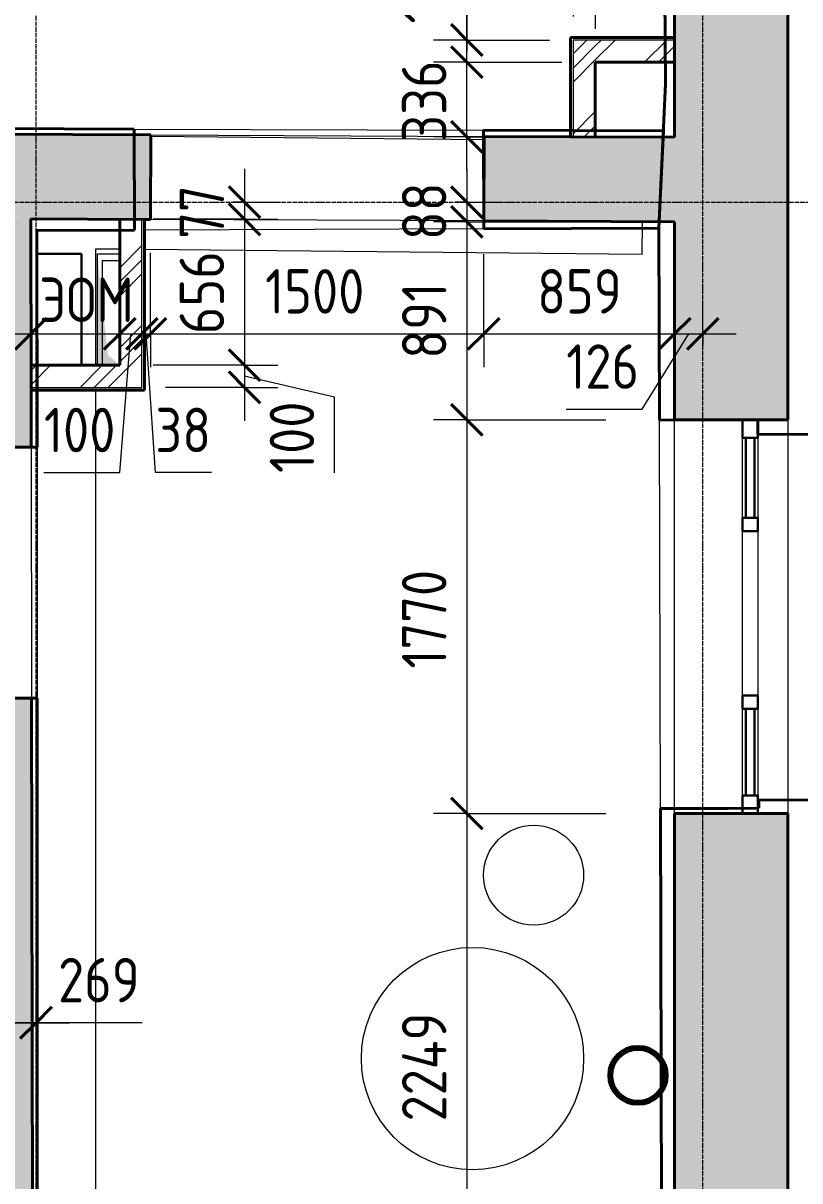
# Model space of a CAD drawing. Header units: millimetres. Extents: x -11886 to 68941, y -8130 to 45506.
# Drawn here: x 502 to 3997, y 32455 to 37662 of the extents above; entities that cross this region are included whole.
import ezdxf

# ---------------------------------------------------------------- set-up
doc = ezdxf.new("R2010")
doc.units = ezdxf.units.MM
doc.linetypes.add('ADSK_Линия сетки', pattern=[25, 20, -2.5, 0, -2.5])
for name, color, linetype, lineweight in [('Аннотация', 7, 'Continuous', 9), ('Витраж', 7, 'Continuous', 18), ('Оси', 7, 'Continuous', 9), ('Панели витража', 7, 'Continuous', 18), ('Перекрытие', 7, 'Continuous', 18), ('Размеры', 7, 'Continuous', 9), ('Размеры-100', 7, 'Continuous', 9), ('Стены', 7, 'Continuous', 18), ('Стены внутренние', 7, 'Continuous', 18), ('Стены наружные', 7, 'Continuous', 18), ('Стены штриховка', 7, 'Continuous', 18), ('стояки', 7, 'Continuous', 9), ('Узлы', 7, 'Continuous', 18)]:
    doc.layers.add(name, color=color, linetype=linetype, lineweight=lineweight)
for name, color, linetype, lineweight, true_color in [('Линии', 7, 'Continuous', 9, 0x00a600), ('планы со стояками отопление_dwg', 7, 'Continuous', 9, 0x767676), ('Стены разрез', 7, 'Continuous', 40, 0xbb5389), ('ТХ', 5, 'Continuous', 9, 0x0000ff), ('ТХ 1 этаж_dwg', 7, 'Continuous', 9, 0x767676)]:
    doc.layers.add(name, color=color, linetype=linetype, lineweight=lineweight, true_color=true_color)
doc.styles.add('GOST Common_1', font='GOST_Common.ttf', dxfattribs={"width": 0.9, "height": 200})
doc.dimstyles.new('ADSK_Основной_2_мм_Округление_до_1_мм', dxfattribs={"dimscale": 304.8, "dimtxt": 201.142999, "dimasz": 0.463911, "dimexe": 0.492126, "dimexo": 0.492126, "dimgap": 0.098425, "dimtad": 1, "dimdec": 0, "dimdsep": 46, "dimtxsty": 'GOST Common_1', "dimblk1": 'OBLIQUE', "dimblk2": 'OBLIQUE', "dimsah": 1, "dimcen": 0.09, "dimdle": 0.492126, "dimazin": 2, "dimtfac": 1, "dimtdec": 4, "dimtix": 1, "dimtmove": 0, "dimatfit": 3, "dimfxl": 1, "dimtvp": 1, "dimtolj": 1, "dimtzin": 0, "dimlwd": 20, "dimlwe": 20, "dimarcsym": 2})
doc.dimstyles.new('ADSK_Основной_2_мм_Округление_до_1_мм_1', dxfattribs={"dimscale": 304.8, "dimtxt": 201.142999, "dimasz": 0.463911, "dimexe": 0.492126, "dimexo": 0.492126, "dimgap": 0.098425, "dimtad": 1, "dimdec": 0, "dimdsep": 46, "dimtxsty": 'GOST Common_1', "dimblk1": 'OBLIQUE', "dimblk2": 'OBLIQUE', "dimsah": 1, "dimcen": 0.09, "dimdle": 0.492126, "dimazin": 2, "dimtfac": 1, "dimtdec": 4, "dimtix": 1, "dimtmove": 1, "dimatfit": 3, "dimfxl": 1, "dimtvp": 1, "dimtolj": 1, "dimtzin": 0, "dimlwd": 20, "dimlwe": 20, "dimarcsym": 2})
pattern_1 = [(45, (0, 0), (-179.6051, 179.6051), []), (45, (63.5, 0), (0, 359.2102), []), (45, (-63.5, 0), (0, 359.2102), [])]

# ---------------------------------------------------------------- blocks, each defined once
blk = doc.blocks.new('Существующие стены 1 эт - Существующие стены 1 эт-653793-01 План 1-го этажа кладочный')
at = {"layer": 'Стены', "color": 243, "true_color": 0xbb5389}
for p, q in [((3392.5, 37389.4), (3391.9, 37486.5)), ((3382.9, 37177.6), (3392.5, 37389.4)), ((1001.9, 37185.9), (2572.9, 37180.4)), ((1001.9, 37185.9), (1002, 37159.8)), ((2574.6, 36737.7), (2572.9, 37180.4)), ((3076.2, 37178.6), (3382.9, 37177.6)), ((3381.6, 37149.1), (3382.9, 37177.6)), ((3382.9, 37177.6), (3381.6, 37149.1)), ((2574.6, 36737.7), (1048.3, 36731.8)), ((3667.6, 35877.3), (3365.2, 35876.5)), ((3369.5, 34129.5), (3365.2, 35876.5)), ((3738.5, 35877.5), (3667.6, 35877.3)), ((4089.1, 35812.9), (3808.5, 35812.1)), ((564.5, 35755.6), (538.2, 35755.6)), ((564.5, 35755.6), (564.8, 34625.4)), ((564.8, 34625.4), (539.9, 34625.4)), ((3811.8, 34167.3), (4094, 34168.1)), ((3811.9, 34130.6), (3811.8, 34167.3)), ((3369.5, 34129.5), (3671.9, 34130.2)), ((3671.9, 34130.2), (3738.5, 34130.4)), ((3808.5, 34130.6), (3811.9, 34130.6))]:
    blk.add_line(p, q, dxfattribs=at)
at = {"layer": 'Стены разрез'}
for p, q in [((3356.8, 43118.9), (3392.5, 37389.4)), ((3392.5, 37389.4), (3363.1, 36740.7)), ((-5680.7, 37209.2), (1001.9, 37185.9)), ((1003.7, 36731.7), (1001.9, 37185.9)), ((3382.9, 37177.6), (2572.9, 37180.4)), ((2574.6, 36737.7), (2572.9, 37180.4)), ((3363.1, 36740.7), (3382.9, 37177.6)), ((564.3, 36730), (1003.7, 36731.7)), ((564.5, 35755.6), (564.3, 36730)), ((2574.6, 36737.7), (3363.1, 36740.7)), ((3363.1, 36740.7), (3365.2, 35876.5)), ((3365.2, 35876.5), (3667.6, 35877.3)), ((3807.6, 35877.6), (3667.6, 35877.3)), ((3807.8, 35812.1), (3807.6, 35877.6)), ((4089.1, 35812.9), (3807.8, 35812.1)), ((261.9, 35755.1), (564.5, 35755.6)), ((264.7, 34625.3), (564.8, 34625.4)), ((564.8, 34625.4), (566.6, 26625.6)), ((4094, 34168.1), (3811.8, 34167.3)), ((3811.9, 34130.6), (3811.8, 34167.3)), ((3369.5, 34129.5), (3671.9, 34130.2)), ((3369.5, 34129.5), (3375.2, 31823.5)), ((3671.9, 34130.2), (3811.9, 34130.6))]:
    blk.add_line(p, q, dxfattribs=at)
blk = doc.blocks.new('Системная панель - _AR_Стекло_40мм_привязка по центру-1230233-01 План 1-го этажа кладочный')
at = {"layer": 'Панели витража', "lineweight": 30}
for p, q in [((180, 20), (-180, 20)), ((-180, 20), (-180, -20)), ((180, -20), (180, 20)), ((-180, -20), (180, -20))]:
    blk.add_line(p, q, dxfattribs=at)
blk = doc.blocks.new('Прямоугольный импост - 70х20_60мм-1230234-01 План 1-го этажа кладочный')
at = {"layer": 'Витраж', "lineweight": 30}
for p, q in [((-80, 35), (0, 35)), ((-80, -35), (-80, 35)), ((0, 35), (0, -35)), ((0, -35), (-80, -35))]:
    blk.add_line(p, q, dxfattribs=at)
blk = doc.blocks.new('Прямоугольный импост - 70х20_60мм-1230235-01 План 1-го этажа кладочный')
at = {"layer": 'Витраж', "lineweight": 30}
for p, q in [((0, 35), (-80, 35)), ((-80, 35), (-80, -35)), ((0, -35), (0, 35)), ((-80, -35), (0, -35))]:
    blk.add_line(p, q, dxfattribs=at)
blk = doc.blocks.new('Системная панель - _AR_Стекло_40мм_привязка по центру-1430866-01 План 1-го этажа кладочный')
at = {"layer": 'Панели витража', "lineweight": 30}
for p, q in [((195, 20), (-195, 20)), ((-195, 20), (-195, -20)), ((195, -20), (195, 20)), ((-195, -20), (195, -20))]:
    blk.add_line(p, q, dxfattribs=at)
blk = doc.blocks.new('Прямоугольный импост - 70х60мм-1225009-01 План 1-го этажа кладочный')
at = {"layer": 'Витраж'}
for p, q in [((-6006, 9731.9), (-6006, 10091.9)), ((-5936, 10091.9), (-5936, 9731.9))]:
    blk.add_line(p, q, dxfattribs=at)
blk = doc.blocks.new('Прямоугольный импост - 70х60мм-V32-01 План 1-го этажа кладочный')
at = {"layer": 'Витраж'}
for p, q in [((3738.5, 34187.6), (3738.5, 34577.6)), ((3808.5, 34577.6), (3808.5, 34187.6))]:
    blk.add_line(p, q, dxfattribs=at)
blk = doc.blocks.new('Прямоугольный импост - 70х60мм-1230232-01 План 1-го этажа кладочный')
at = {"layer": 'Витраж', "lineweight": 30}
for p, q in [((-30, 35), (30, 35)), ((-30, -35), (-30, 35)), ((30, 35), (30, -35)), ((30, -35), (-30, -35))]:
    blk.add_line(p, q, dxfattribs=at)
blk = doc.blocks.new('Прямоугольный импост - 70х60мм-1229542-01 План 1-го этажа кладочный')
at = {"layer": 'Витраж'}
for p, q in [((3738.5, 34637.6), (3738.5, 35377.6)), ((3808.5, 35377.6), (3808.5, 34637.6))]:
    blk.add_line(p, q, dxfattribs=at)
blk = doc.blocks.new('планы со стояками отопление_dwg-1484427-01 План 1-го этажа кладочный')
at = {"layer": 'стояки', "color": 246, "lineweight": 80, "true_color": 0x7f001f}
blk.add_circle((175664.1, 189006.3), 124.3, dxfattribs=at)
blk = doc.blocks.new('ТХ 1 этаж_dwg-2084881-01 План 1-го этажа кладочный')
at = {"layer": 'ТХ', "color": 253, "true_color": 0xa0a0a0}
for centre, radius in [((120800.1, -37043), 225), ((120525.1, -37868), 500)]:
    blk.add_circle(centre, radius, dxfattribs=at)
blk = doc.blocks.new('DIMBLOCK119-01 План 1-го этажа кладочный')
at = {"layer": 'Размеры-100', "lineweight": 20, "transparency": 16777216}
for p, q in [((1497.7, 37006.8), (1497.7, 36780.1)), ((1497.7, 36856.8), (1447.7, 36856.8)), ((1497.7, 36856.8), (1647.7, 36856.8)), ((1497.7, 36780.1), (1086.4, 36780.1)), ((1497.7, 36780.1), (1647.7, 36780.1))]:
    blk.add_line(p, q, dxfattribs=at)
at = {"layer": 'Размеры-100', "lineweight": 40, "transparency": 16777216}
for p, q in [((1497.7, 36856.8), (1427, 36927.5)), ((1497.7, 36780.1), (1427, 36850.8)), ((1497.7, 36856.8), (1568.4, 36786.1)), ((1497.7, 36780.1), (1568.4, 36709.4))]:
    blk.add_line(p, q, dxfattribs=at)
at = {"layer": 'Размеры-100', "color": 0, "lineweight": 20, "transparency": 16777216, "insert": (1206.3, 36692.3), "char_height": 200, "width": 302.737, "attachment_point": 1, "rotation": 90, "line_spacing_factor": 1.022761, "style": 'GOST Common_1'}
blk.add_mtext('77', dxfattribs=at)
blk = doc.blocks.new('_Oblique')
at = {"color": 0, "linetype": 'ByBlock', "lineweight": -2}
blk.add_line((-0.5, -0.5), (0.5, 0.5), dxfattribs=at)
blk = doc.blocks.new('DIMBLOCK120-01 План 1-го этажа кладочный')
at = {"layer": 'Размеры-100', "lineweight": 40, "transparency": 16777216}
for p, q in [((1497.7, 36780.1), (1427, 36850.8)), ((1497.7, 36780.1), (1568.4, 36709.4)), ((1497.7, 36124.1), (1427, 36194.8)), ((1497.7, 36124.1), (1568.4, 36053.4))]:
    blk.add_line(p, q, dxfattribs=at)
at = {"layer": 'Размеры-100', "lineweight": 20, "transparency": 16777216}
for p, q in [((1497.7, 36780.1), (1086.4, 36780.1)), ((1497.7, 36780.1), (1497.7, 36124.1)), ((1497.7, 36780.1), (1647.7, 36780.1)), ((1497.7, 36124.1), (1086.4, 36124.1)), ((1497.7, 36124.1), (1647.7, 36124.1))]:
    blk.add_line(p, q, dxfattribs=at)
at = {"layer": 'Размеры-100', "color": 0, "lineweight": 20, "transparency": 16777216, "insert": (1206.3, 36262.9), "char_height": 200, "width": 454.106, "attachment_point": 1, "rotation": 90, "line_spacing_factor": 1.022761, "style": 'GOST Common_1'}
blk.add_mtext('656', dxfattribs=at)
blk = doc.blocks.new('DIMBLOCK121-01 План 1-го этажа кладочный')
at = {"layer": 'Размеры-100', "lineweight": 40, "transparency": 16777216}
for p, q in [((1497.7, 36124.1), (1427, 36194.8)), ((1497.7, 36024.1), (1427, 36094.8)), ((1497.7, 36124.1), (1568.4, 36053.4)), ((1497.7, 36024.1), (1568.4, 35953.4))]:
    blk.add_line(p, q, dxfattribs=at)
at = {"layer": 'Размеры-100', "lineweight": 20, "transparency": 16777216}
for p, q in [((1497.7, 36124.1), (1086.4, 36124.1)), ((1497.7, 36124.1), (1497.7, 35874.1)), ((1497.7, 36124.1), (1647.7, 36124.1)), ((1902.9, 35980), (1497.7, 36074.1)), ((1497.7, 36024.1), (1142.4, 36024.1)), ((1497.7, 36024.1), (1647.7, 36024.1)), ((1902.9, 35639), (1902.9, 35980))]:
    blk.add_line(p, q, dxfattribs=at)
at = {"layer": 'Размеры-100', "color": 0, "lineweight": 20, "transparency": 16777216, "insert": (1611.5, 35639), "char_height": 200, "width": 409.104, "attachment_point": 1, "rotation": 90, "line_spacing_factor": 1.022761, "style": 'GOST Common_1'}
blk.add_mtext('100', dxfattribs=at)
blk = doc.blocks.new('DIMBLOCK122-01 План 1-го этажа кладочный')
at = {"layer": 'Размеры-100', "lineweight": 20, "transparency": 16777216}
for p, q in [((536.6, 36264.7), (536.6, 36631.9)), ((936.4, 36264.7), (936.4, 36414.7)), ((-143.9, 36264.7), (251.5, 36264.7)), ((251.5, 36264.7), (736.5, 36264.7)), ((386.6, 36264.7), (936.4, 36264.7)), ((536.6, 36264.7), (536.6, 36114.7)), ((936.4, 36264.7), (936.4, 36214.6))]:
    blk.add_line(p, q, dxfattribs=at)
at = {"layer": 'Размеры-100', "lineweight": 40, "transparency": 16777216}
for p, q in [((536.6, 36264.7), (607.3, 36335.4)), ((936.4, 36264.7), (1007.1, 36335.4)), ((536.6, 36264.7), (465.9, 36194)), ((936.4, 36264.7), (865.7, 36194))]:
    blk.add_line(p, q, dxfattribs=at)
at = {"layer": 'Размеры-100', "color": 0, "lineweight": 20, "transparency": 16777216, "insert": (-143.9, 36556), "char_height": 200, "width": 474.561, "attachment_point": 1, "line_spacing_factor": 1.022761, "style": 'GOST Common_1'}
blk.add_mtext('400', dxfattribs=at)
blk = doc.blocks.new('DIMBLOCK123-01 План 1-го этажа кладочный')
at = {"layer": 'Размеры-100', "lineweight": 20, "transparency": 16777216}
for p, q in [((936.4, 36264.7), (936.4, 36414.7)), ((1036.4, 36264.7), (1036.4, 36414.7)), ((936.4, 36264.7), (1036.4, 36264.7)), ((936.4, 36264.7), (936.4, 36214.6)), ((936.5, 35640.9), (986.4, 36264.7)), ((1036.4, 36264.7), (1036.4, 36214.6)), ((595.6, 35640.9), (936.5, 35640.9))]:
    blk.add_line(p, q, dxfattribs=at)
at = {"layer": 'Размеры-100', "lineweight": 40, "transparency": 16777216}
for p, q in [((936.4, 36264.7), (1007.1, 36335.4)), ((1036.4, 36264.7), (1107.1, 36335.4)), ((936.4, 36264.7), (865.7, 36194)), ((1036.4, 36264.7), (965.7, 36194))]:
    blk.add_line(p, q, dxfattribs=at)
at = {"layer": 'Размеры-100', "color": 0, "lineweight": 20, "transparency": 16777216, "insert": (595.6, 35932.2), "char_height": 200, "width": 409.104, "attachment_point": 1, "line_spacing_factor": 1.022761, "style": 'GOST Common_1'}
blk.add_mtext('100', dxfattribs=at)
blk = doc.blocks.new('DIMBLOCK124-01 План 1-го этажа кладочный')
at = {"layer": 'Размеры-100', "lineweight": 20, "transparency": 16777216}
for p, q in [((1074.4, 36264.7), (1074.4, 36629.5)), ((1036.4, 36264.7), (1036.4, 36414.7)), ((1036.4, 36264.7), (1074.4, 36264.7)), ((1036.4, 36264.7), (1036.4, 36214.6)), ((1096.9, 35640.9), (1055.4, 36264.7)), ((1074.4, 36264.7), (1074.4, 36114.7)), ((1349.2, 35640.9), (1096.9, 35640.9))]:
    blk.add_line(p, q, dxfattribs=at)
at = {"layer": 'Размеры-100', "lineweight": 40, "transparency": 16777216}
for p, q in [((1036.4, 36264.7), (1107.1, 36335.4)), ((1074.4, 36264.7), (1145.1, 36335.4)), ((1036.4, 36264.7), (965.7, 36194)), ((1074.4, 36264.7), (1003.7, 36194))]:
    blk.add_line(p, q, dxfattribs=at)
at = {"layer": 'Размеры-100', "color": 0, "lineweight": 20, "transparency": 16777216, "insert": (1096.9, 35932.2), "char_height": 200, "width": 302.737, "attachment_point": 1, "line_spacing_factor": 1.022761, "style": 'GOST Common_1'}
blk.add_mtext('38', dxfattribs=at)
blk = doc.blocks.new('DIMBLOCK125-01 План 1-го этажа кладочный')
at = {"layer": 'Размеры-100', "lineweight": 20, "transparency": 16777216}
for p, q in [((1074.4, 36264.7), (1074.4, 36629.5)), ((2574.4, 36264.7), (2574.4, 36622.7)), ((1074.4, 36264.7), (2574.4, 36264.7)), ((1074.4, 36264.7), (1074.4, 36114.7)), ((2574.4, 36264.7), (2574.4, 36114.7))]:
    blk.add_line(p, q, dxfattribs=at)
at = {"layer": 'Размеры-100', "lineweight": 40, "transparency": 16777216}
for p, q in [((1074.4, 36264.7), (1145.1, 36335.4)), ((2574.4, 36264.7), (2645.1, 36335.4)), ((1074.4, 36264.7), (1003.7, 36194)), ((2574.4, 36264.7), (2503.7, 36194))]:
    blk.add_line(p, q, dxfattribs=at)
at = {"layer": 'Размеры-100', "color": 0, "lineweight": 20, "transparency": 16777216, "insert": (1590.9, 36556), "char_height": 200, "width": 560.473, "attachment_point": 1, "line_spacing_factor": 1.022761, "style": 'GOST Common_1'}
blk.add_mtext('1500', dxfattribs=at)
blk = doc.blocks.new('DIMBLOCK126-01 План 1-го этажа кладочный')
at = {"layer": 'Размеры-100', "lineweight": 20, "transparency": 16777216}
for p, q in [((2574.4, 36264.7), (2574.4, 36622.7)), ((3433.5, 36264.7), (3433.5, 36414.7)), ((2574.4, 36264.7), (3433.5, 36264.7)), ((2574.4, 36264.7), (2574.4, 36114.7)), ((3433.5, 36264.7), (3433.5, 36214.6))]:
    blk.add_line(p, q, dxfattribs=at)
at = {"layer": 'Размеры-100', "lineweight": 40, "transparency": 16777216}
for p, q in [((2574.4, 36264.7), (2645.1, 36335.4)), ((3433.5, 36264.7), (3504.2, 36335.4)), ((2574.4, 36264.7), (2503.7, 36194)), ((3433.5, 36264.7), (3362.8, 36194))]:
    blk.add_line(p, q, dxfattribs=at)
at = {"layer": 'Размеры-100', "color": 0, "lineweight": 20, "transparency": 16777216, "insert": (2814.8, 36556), "char_height": 200, "width": 454.106, "attachment_point": 1, "line_spacing_factor": 1.022761, "style": 'GOST Common_1'}
blk.add_mtext('859', dxfattribs=at)
blk = doc.blocks.new('DIMBLOCK127-01 План 1-го этажа кладочный')
at = {"layer": 'Размеры-100', "lineweight": 20, "transparency": 16777216}
for p, q in [((3433.5, 36264.7), (3433.5, 36414.7)), ((3559.9, 36264.7), (3559.9, 36414.7)), ((3286.8, 35926.2), (3496.7, 36264.7)), ((3433.5, 36264.7), (3709.9, 36264.7)), ((3433.5, 36264.7), (3433.5, 36214.6)), ((3559.9, 36264.7), (3559.9, 36214.6)), ((2945.8, 35926.2), (3286.8, 35926.2))]:
    blk.add_line(p, q, dxfattribs=at)
at = {"layer": 'Размеры-100', "lineweight": 40, "transparency": 16777216}
for p, q in [((3433.5, 36264.7), (3504.2, 36335.4)), ((3559.9, 36264.7), (3630.6, 36335.4)), ((3433.5, 36264.7), (3362.8, 36194)), ((3559.9, 36264.7), (3489.2, 36194))]:
    blk.add_line(p, q, dxfattribs=at)
at = {"layer": 'Размеры-100', "color": 0, "lineweight": 20, "transparency": 16777216, "insert": (2945.8, 36217.5), "char_height": 200, "width": 409.104, "attachment_point": 1, "line_spacing_factor": 1.022761, "style": 'GOST Common_1'}
blk.add_mtext('126', dxfattribs=at)
blk = doc.blocks.new('DIMBLOCK131-01 План 1-го этажа кладочный')
at = {"layer": 'Размеры-100', "lineweight": 20, "transparency": 16777216}
for p, q in [((2498, 37006.8), (2498, 36768.9)), ((2498, 36856.8), (2448, 36856.8)), ((2498, 36856.8), (2648, 36856.8)), ((2498, 36768.9), (2348, 36768.9)), ((2498, 36768.9), (3283.5, 36768.9))]:
    blk.add_line(p, q, dxfattribs=at)
at = {"layer": 'Размеры-100', "lineweight": 40, "transparency": 16777216}
for p, q in [((2498, 36856.8), (2427.3, 36927.5)), ((2498, 36768.9), (2427.3, 36839.6)), ((2498, 36856.8), (2568.7, 36786.1)), ((2498, 36768.9), (2568.7, 36698.2))]:
    blk.add_line(p, q, dxfattribs=at)
at = {"layer": 'Размеры-100', "color": 0, "lineweight": 20, "transparency": 16777216, "insert": (2206.6, 36686.7), "char_height": 200, "width": 302.737, "attachment_point": 1, "rotation": 90, "line_spacing_factor": 1.022761, "style": 'GOST Common_1'}
blk.add_mtext('88', dxfattribs=at)
blk = doc.blocks.new('DIMBLOCK132-01 План 1-го этажа кладочный')
at = {"layer": 'Размеры-100', "lineweight": 40, "transparency": 16777216}
for p, q in [((2498, 36768.9), (2427.3, 36839.6)), ((2498, 36768.9), (2568.7, 36698.2)), ((2498, 35877.6), (2427.3, 35948.3)), ((2498, 35877.6), (2568.7, 35806.9))]:
    blk.add_line(p, q, dxfattribs=at)
at = {"layer": 'Размеры-100', "lineweight": 20, "transparency": 16777216}
for p, q in [((2498, 36768.9), (2348, 36768.9)), ((2498, 36768.9), (2498, 35877.6)), ((2498, 36768.9), (3283.5, 36768.9)), ((2498, 35877.6), (2348, 35877.6)), ((2498, 35877.6), (3123.5, 35877.6))]:
    blk.add_line(p, q, dxfattribs=at)
at = {"layer": 'Размеры-100', "color": 0, "lineweight": 20, "transparency": 16777216, "insert": (2206.6, 36152.8), "char_height": 200, "width": 409.104, "attachment_point": 1, "rotation": 90, "line_spacing_factor": 1.022761, "style": 'GOST Common_1'}
blk.add_mtext('891', dxfattribs=at)
blk = doc.blocks.new('DIMBLOCK133-01 План 1-го этажа кладочный')
at = {"layer": 'Размеры-100', "lineweight": 40, "transparency": 16777216}
for p, q in [((2498, 35877.6), (2427.3, 35948.3)), ((2498, 35877.6), (2568.7, 35806.9)), ((2498, 34107.6), (2427.3, 34178.3)), ((2498, 34107.6), (2568.7, 34036.9))]:
    blk.add_line(p, q, dxfattribs=at)
at = {"layer": 'Размеры-100', "lineweight": 20, "transparency": 16777216}
for p, q in [((2498, 35877.6), (2348, 35877.6)), ((2498, 35877.6), (2498, 34107.6)), ((2498, 35877.6), (3123.5, 35877.6)), ((2498, 34107.6), (2348, 34107.6)), ((2498, 34107.6), (3123.5, 34107.6))]:
    blk.add_line(p, q, dxfattribs=at)
at = {"layer": 'Размеры-100', "color": 0, "lineweight": 20, "transparency": 16777216, "insert": (2206.6, 34759.1), "char_height": 200, "width": 560.473, "attachment_point": 1, "rotation": 90, "line_spacing_factor": 1.022761, "style": 'GOST Common_1'}
blk.add_mtext('1770', dxfattribs=at)
blk = doc.blocks.new('DIMBLOCK134-01 План 1-го этажа кладочный')
at = {"layer": 'Размеры-100', "lineweight": 40, "transparency": 16777216}
for p, q in [((2498, 34107.6), (2427.3, 34178.3)), ((2498, 34107.6), (2568.7, 34036.9)), ((2498, 31858.6), (2427.3, 31929.3)), ((2498, 31858.6), (2568.7, 31787.9))]:
    blk.add_line(p, q, dxfattribs=at)
at = {"layer": 'Размеры-100', "lineweight": 20, "transparency": 16777216}
for p, q in [((2498, 34107.6), (2348, 34107.6)), ((2498, 34107.6), (2498, 31858.6)), ((2498, 34107.6), (3123.5, 34107.6)), ((2498, 31858.6), (2348, 31858.6)), ((2498, 31858.6), (3123.5, 31858.6))]:
    blk.add_line(p, q, dxfattribs=at)
at = {"layer": 'Размеры-100', "color": 0, "lineweight": 20, "transparency": 16777216, "insert": (2206.6, 32722.3), "char_height": 200, "width": 625.93, "attachment_point": 1, "rotation": 90, "line_spacing_factor": 1.022761, "style": 'GOST Common_1'}
blk.add_mtext('2249', dxfattribs=at)
blk = doc.blocks.new('DIMBLOCK145-01 План 1-го этажа кладочный')
at = {"layer": 'Размеры-100', "lineweight": 40, "transparency": 16777216}
for p, q in [((2498, 37486.5), (2427.3, 37557.2)), ((2498, 37486.5), (2568.7, 37415.8)), ((2498, 37150.5), (2427.3, 37221.2)), ((2498, 37150.5), (2568.7, 37079.8))]:
    blk.add_line(p, q, dxfattribs=at)
at = {"layer": 'Размеры-100', "lineweight": 20, "transparency": 16777216}
for p, q in [((2498, 37486.5), (2348, 37486.5)), ((2498, 37000.5), (2498, 37486.5)), ((2498, 37486.5), (2926.2, 37486.5)), ((2498, 37150.5), (2348, 37150.5)), ((2498, 37150.5), (2926.2, 37150.5))]:
    blk.add_line(p, q, dxfattribs=at)
at = {"layer": 'Размеры-100', "color": 0, "lineweight": 20, "transparency": 16777216, "insert": (2206.6, 37129.3), "char_height": 200, "width": 454.106, "attachment_point": 1, "rotation": 90, "line_spacing_factor": 1.022761, "style": 'GOST Common_1'}
blk.add_mtext('336', dxfattribs=at)
blk = doc.blocks.new('DIMBLOCK146-01 План 1-го этажа кладочный')
at = {"layer": 'Размеры-100', "lineweight": 20, "transparency": 16777216}
for p, q in [((2498, 38001.3), (2498, 37660.4)), ((2498, 37486.5), (2498, 37736.5)), ((2498, 37660.4), (2498, 37536.5)), ((2498, 37586.5), (2348, 37586.5)), ((2498, 37586.5), (2870.2, 37586.5)), ((2498, 37486.5), (2348, 37486.5)), ((2498, 37486.5), (2926.2, 37486.5))]:
    blk.add_line(p, q, dxfattribs=at)
at = {"layer": 'Размеры-100', "lineweight": 40, "transparency": 16777216}
for p, q in [((2498, 37586.5), (2427.3, 37657.2)), ((2498, 37486.5), (2427.3, 37557.2)), ((2498, 37586.5), (2568.7, 37515.8)), ((2498, 37486.5), (2568.7, 37415.8))]:
    blk.add_line(p, q, dxfattribs=at)
at = {"layer": 'Размеры-100', "color": 0, "lineweight": 20, "transparency": 16777216, "insert": (2206.6, 37660.4), "char_height": 200, "width": 409.104, "attachment_point": 1, "rotation": 90, "line_spacing_factor": 1.022761, "style": 'GOST Common_1'}
blk.add_mtext('100', dxfattribs=at)
blk = doc.blocks.new('DIMBLOCK147-01 План 1-го этажа кладочный')
at = {"layer": 'Размеры-100', "lineweight": 20, "transparency": 16777216}
for p, q in [((2976.2, 37797), (2976.2, 37947)), ((3076.2, 37797), (3076.2, 37947)), ((2617.7, 37797), (2958.6, 37797)), ((2826.2, 37797), (3076.2, 37797)), ((2958.6, 37797), (3026.2, 37797)), ((2976.2, 37797), (2976.2, 37692.5)), ((3076.2, 37797), (3076.2, 37636.5))]:
    blk.add_line(p, q, dxfattribs=at)
at = {"layer": 'Размеры-100', "lineweight": 40, "transparency": 16777216}
for p, q in [((2976.2, 37797), (3046.9, 37867.7)), ((3076.2, 37797), (3146.9, 37867.7)), ((2976.2, 37797), (2905.5, 37726.3)), ((3076.2, 37797), (3005.5, 37726.3))]:
    blk.add_line(p, q, dxfattribs=at)
at = {"layer": 'Размеры-100', "color": 0, "lineweight": 20, "transparency": 16777216, "insert": (2617.7, 38088.3), "char_height": 200, "width": 409.104, "attachment_point": 1, "line_spacing_factor": 1.022761, "style": 'GOST Common_1'}
blk.add_mtext('100', dxfattribs=at)
blk = doc.blocks.new('DIMBLOCK148-01 План 1-го этажа кладочный')
at = {"layer": 'Размеры-100', "lineweight": 20, "transparency": 16777216}
for p, q in [((3076.2, 37797), (3076.2, 37947)), ((3433.5, 37797), (3433.5, 37947)), ((3076.2, 37797), (3433.5, 37797)), ((3076.2, 37797), (3076.2, 37636.5)), ((3433.5, 37797), (3433.5, 37746.9))]:
    blk.add_line(p, q, dxfattribs=at)
at = {"layer": 'Размеры-100', "lineweight": 40, "transparency": 16777216}
for p, q in [((3076.2, 37797), (3146.9, 37867.7)), ((3433.5, 37797), (3504.2, 37867.7)), ((3076.2, 37797), (3005.5, 37726.3)), ((3433.5, 37797), (3362.8, 37726.3))]:
    blk.add_line(p, q, dxfattribs=at)
at = {"layer": 'Размеры-100', "color": 0, "lineweight": 20, "transparency": 16777216, "insert": (3065.7, 38088.3), "char_height": 200, "width": 454.106, "attachment_point": 1, "line_spacing_factor": 1.022761, "style": 'GOST Common_1'}
blk.add_mtext('357', dxfattribs=at)
blk = doc.blocks.new('DIMBLOCK182-01 План 1-го этажа кладочный')
at = {"layer": 'Размеры-100', "lineweight": 20, "transparency": 16777216}
for p, q in [((291.3, 33166.3), (291.3, 33539.3)), ((559.9, 33166.3), (559.9, 33316.3)), ((291.3, 33166.3), (709.9, 33166.3)), ((291.3, 33166.3), (291.3, 33016.3)), ((659, 33166.3), (425.6, 33166.3)), ((559.9, 33166.3), (559.9, 33116.3)), ((1037.4, 33166.3), (659, 33166.3))]:
    blk.add_line(p, q, dxfattribs=at)
at = {"layer": 'Размеры-100', "lineweight": 40, "transparency": 16777216}
for p, q in [((291.3, 33166.3), (362, 33237)), ((559.9, 33166.3), (630.6, 33237)), ((291.3, 33166.3), (220.6, 33095.6)), ((559.9, 33166.3), (489.2, 33095.6))]:
    blk.add_line(p, q, dxfattribs=at)
at = {"layer": 'Размеры-100', "color": 0, "lineweight": 20, "transparency": 16777216, "insert": (659, 33457.7), "char_height": 200, "width": 454.106, "attachment_point": 1, "line_spacing_factor": 1.022761, "style": 'GOST Common_1'}
blk.add_mtext('269', dxfattribs=at)

msp = doc.modelspace()

# ---------------------------------------------------------------- hatches: boundary and pattern name
at = {"layer": 'Стены внутренние', "lineweight": 9}
h = msp.add_hatch(dxfattribs=at)
h.set_pattern_fill('FP_3', color=256, style=0, pattern_type=2)
h.set_pattern_definition(pattern_1)
h.paths.add_polyline_path([(3076.2, 37150.5), (3076.2, 37586.5), (2976.2, 37586.5), (2976.2, 37150.9)])
h = msp.add_hatch(dxfattribs=at)
h.set_pattern_fill('FP_3', color=256, style=0, pattern_type=2)
h.set_pattern_definition(pattern_1)
h.paths.add_polyline_path([(3402.7, 37486.5), (3433.5, 37486.5), (3433.5, 37586.5), (3076.2, 37586.5), (3076.2, 37486.5), (3396.9, 37486.5)])
at = {"layer": 'Стены внутренние', "true_color": 0xc0c0c0}
h = msp.add_hatch(color=9, dxfattribs=at)
h.paths.add_polyline_path([(3433.5, 36768.9), (3433.5, 37148.9), (2576.1, 37152.7), (2574.6, 36772.7), (3392.5, 36769.1)])
h.paths.add_polyline_path([(1074.4, 36779.5), (1076.2, 37159.5), (-5768.8, 37190.2), (-5768.8, 36810.2), (1047, 36779.6)])
h = msp.add_hatch(color=9, dxfattribs=at)
h.paths.add_polyline_path([(559.1, 20921), (561, 20921), (559.1, 22167.8), (309.1, 22167.4), (311, 20921), (336.7, 20921)])
h.paths.add_polyline_path([(307, 23528.6), (557, 23529), (554.5, 25125.6), (304.5, 25125.2), (307, 23528.6)])
h.paths.add_polyline_path([(302.2, 26625.2), (552.2, 26625.6), (539.9, 34625.6), (289.9, 34625.2), (302.2, 26625.6)])
h.paths.add_polyline_path([(288.2, 35755.2), (538.2, 35755.6), (536.6, 36781.9), (286.6, 36781.9), (288, 35839.2)])
at = {"layer": 'Стены внутренние', "lineweight": 9}
h = msp.add_hatch(dxfattribs=at)
h.set_pattern_fill('FP_3', color=256, style=0, pattern_type=2)
h.set_pattern_definition(pattern_1)
h.paths.add_polyline_path([(1013.5, 36024.1), (1036.4, 36024.1), (1036.4, 36779.6), (936.4, 36779.5), (936.4, 36024.1)])
h = msp.add_hatch(dxfattribs=at)
h.set_pattern_fill('FP_3', color=256, style=0, pattern_type=2)
h.set_pattern_definition(pattern_1)
h.paths.add_polyline_path([(537.7, 36024.1), (936.4, 36024.1), (936.4, 36124.1), (537.6, 36124.1)])
at = {"layer": 'Стены наружные', "true_color": 0xc0c0c0}
h = msp.add_hatch(color=9, dxfattribs=at)
h.paths.add_polyline_path([(3433.5, 20918.6), (3943.5, 20918.6), (3943.5, 22112.6), (3433.5, 22112.6), (3433.5, 20921)])
h.paths.add_polyline_path([(3538.5, 23832.6), (3943.5, 23832.6), (3943.5, 26067.6), (3433.5, 26067.6), (3433.5, 23832.6), (3511, 23832.6)])
h.paths.add_polyline_path([(3538.5, 27837.6), (3943.5, 27837.6), (3943.5, 30088.6), (3433.5, 30088.6), (3433.5, 27837.6), (3501.1, 27837.6)])
h.paths.add_polyline_path([(3493.4, 31858.6), (3943.5, 31858.6), (3943.5, 34107.6), (3433.5, 34107.6), (3433.5, 31858.6), (3485.7, 31858.6)])
h.paths.add_polyline_path([(3943.5, 35877.6), (3943.5, 43728.9), (3433.5, 43728.9), (3433.5, 35877.6), (3807.6, 35877.6)])
at = {"layer": 'Узлы', "true_color": 0x808080}
msp.add_hatch(color=8, dxfattribs=at).paths.add_polyline_path([(857.5, 36124.1), (936.4, 36124.1), (883, 36170.7), (836.4, 36614.3), (836.4, 36124.1)])

# ---------------------------------------------------------------- linework, layer by layer
at = {"layer": 'Линии', "color": 8, "lineweight": 18, "true_color": 0x808080}
for p, q in [((1076.1, 37153.8), (2576.1, 37139.2)), ((3288, 36622.2), (3289.4, 36769.5)), ((827.5, 36646.2), (827.5, 36124.1)), ((936.4, 36645.1), (827.5, 36646.2)), ((3288, 36622.2), (1048.4, 36644)), ((936.4, 36593.1), (857.5, 36593.9)), ((857.5, 36593.9), (857.5, 36124.1)), ((827.5, 36012.1), (827.5, 29051.1))]:
    msp.add_line(p, q, dxfattribs=at)
at = {"layer": 'Линии', "lineweight": 30}
for p, q in [((564.4, 36624.1), (764.4, 36624.1)), ((564.4, 36124.1), (564.4, 36624.1)), ((764.4, 36624.1), (764.4, 36124.1)), ((764.4, 36124.1), (564.4, 36124.1))]:
    msp.add_line(p, q, dxfattribs=at)
at = {"layer": 'Оси', "linetype": 'ADSK_Линия сетки'}
for p, q in [((559.9, -7330.4), (559.9, 44421.9)), ((3559.9, -7330.4), (3559.9, 44421.9)), ((-11086.2, 36856.8), (57141.7, 36856.8))]:
    msp.add_line(p, q, dxfattribs=at)
at = {"layer": 'Перекрытие', "color": 7, "true_color": 0xffffff}
msp.add_line((2574.4, 36772.7), (1074.4, 36779.5), dxfattribs=at)
at = {"layer": 'Перекрытие', "color": 136, "true_color": 0x008080}
for p, q in [((836.4, 36624.1), (936.4, 36624.1)), ((836.4, 36124.1), (836.4, 36624.1))]:
    msp.add_line(p, q, dxfattribs=at)
at = {"layer": 'Стены внутренние', "lineweight": 40}
for p, q in [((2964.2, 37598.5), (2964.2, 37151)), ((3433.5, 37598.5), (2964.2, 37598.5)), ((3433.5, 37486.5), (3433.5, 37596.5)), ((3076.2, 37150.5), (3076.2, 37486.5)), ((3076.2, 37486.5), (3433.5, 37486.5)), ((1076.2, 37159.5), (-5768.8, 37190.2)), ((1074.4, 36779.5), (1076.2, 37159.5)), ((2576.1, 37152.7), (2574.4, 36772.7)), ((2964.2, 37151), (2576.1, 37152.7)), ((3433.5, 37148.9), (2966.2, 37151)), ((536.6, 36781.9), (1046.4, 36779.6)), ((537.8, 36014.1), (536.6, 36781.9)), ((936.4, 36780.1), (936.4, 36124.1)), ((1048.4, 36012.1), (1048.4, 36779.6)), ((1048.4, 36779.6), (1074.4, 36779.5)), ((2574.4, 36772.7), (3433.5, 36768.9)), ((936.4, 36124.1), (537.6, 36124.1)), ((537.8, 36012.1), (1048.4, 36012.1)), ((538.2, 35755.6), (537.8, 36012.1)), ((288.2, 35755.2), (538.2, 35755.6)), ((539.9, 34625.6), (289.9, 34625.2)), ((552.2, 26625.6), (539.9, 34625.6))]:
    msp.add_line(p, q, dxfattribs=at)
at = {"layer": 'Стены внутренние'}
for p, q in [((1076.2, 37159.5), (2576.1, 37152.7)), ((1074.4, 36779.5), (1074.4, 36779.5)), ((538.2, 35755.6), (539.9, 34625.6))]:
    msp.add_line(p, q, dxfattribs=at)
at = {"layer": 'Стены наружные', "lineweight": 40}
for p, q in [((3943.5, 35877.6), (3943.5, 43728.9)), ((3433.5, 43218.9), (3433.5, 37598.5)), ((3433.5, 37486.5), (3433.5, 37148.9)), ((3433.5, 36768.9), (3433.5, 35877.6)), ((3433.5, 35877.6), (3943.5, 35877.6)), ((3943.5, 34107.6), (3433.5, 34107.6)), ((3433.5, 34107.6), (3433.5, 31858.6)), ((3943.5, 31858.6), (3943.5, 34107.6))]:
    msp.add_line(p, q, dxfattribs=at)
at = {"layer": 'Стены наружные'}
for p, q in [((3433.5, 34107.6), (3433.5, 35876.7)), ((3943.5, 35877.6), (3943.5, 34107.6))]:
    msp.add_line(p, q, dxfattribs=at)
at = {"layer": 'Стены штриховка'}
for p, q in [((3433.5, 37596.5), (2964.2, 37596.5)), ((2966.2, 37598.5), (2966.2, 37151)), ((2976.2, 37596.5), (2976.2, 37598.5)), ((2976.2, 37586.5), (2976.2, 37150.9)), ((3433.5, 37586.5), (2976.2, 37586.5)), ((3433.5, 37596.5), (3433.5, 37598.5)), ((2964.2, 37151), (2966.2, 37151)), ((1036.4, 36024.1), (1036.4, 36779.6)), ((1048.4, 36779.6), (1046.4, 36779.6)), ((1046.4, 36012.1), (1046.4, 36779.6)), ((537.7, 36024.1), (1036.4, 36024.1)), ((537.8, 36014.1), (537.8, 36012.1)), ((537.8, 36014.1), (1048.4, 36014.1)), ((1036.4, 36014.1), (1036.4, 36012.1))]:
    msp.add_line(p, q, dxfattribs=at)

# ---------------------------------------------------------------- block references
at = {"layer": 'Витраж'}
for name, p, rotation in [('Прямоугольный импост - 70х20_60мм-1230235-01 План 1-го этажа кладочный', (3773.5, 35877.6), 90.00000000000031), ('Прямоугольный импост - 70х60мм-1225009-01 План 1-го этажа кладочный', (-2197.5, 45529.6), 180)]:
    msp.add_blockref(name, p, dxfattribs=dict(at, rotation=rotation))
at = {"layer": 'Витраж', "extrusion": (0, 0, -1), "rotation": 269.9999999999997}
for name, p in [('Прямоугольный импост - 70х60мм-1230232-01 План 1-го этажа кладочный', (-3773.5, 35407.6)), ('Прямоугольный импост - 70х60мм-1230232-01 План 1-го этажа кладочный', (-3773.5, 34607.6)), ('Прямоугольный импост - 70х20_60мм-1230234-01 План 1-го этажа кладочный', (-3773.5, 34107.6))]:
    msp.add_blockref(name, p, dxfattribs=at)
at = {"layer": 'Витраж'}
for name in ['Прямоугольный импост - 70х60мм-1229542-01 План 1-го этажа кладочный', 'Прямоугольный импост - 70х60мм-V32-01 План 1-го этажа кладочный']:
    msp.add_blockref(name, (0, 0), dxfattribs=at)
at = {"layer": 'Панели витража', "rotation": 270.0000000000003}
for name, p in [('Системная панель - _AR_Стекло_40мм_привязка по центру-1230233-01 План 1-го этажа кладочный', (3773.5, 35617.6)), ('Системная панель - _AR_Стекло_40мм_привязка по центру-1430866-01 План 1-го этажа кладочный', (3773.5, 34382.6))]:
    msp.add_blockref(name, p, dxfattribs=at)
at = {"layer": 'планы со стояками отопление_dwg', "color": 6, "true_color": 0xff00ff}
msp.add_blockref('планы со стояками отопление_dwg-1484427-01 План 1-го этажа кладочный', (-172395.5, -156077), dxfattribs=at)
at = {"layer": 'Стены разрез'}
msp.add_blockref('Существующие стены 1 эт - Существующие стены 1 эт-653793-01 План 1-го этажа кладочный', (0, 0), dxfattribs=at)
at = {"layer": 'ТХ 1 этаж_dwg', "color": 253, "true_color": 0xa0a0a0}
msp.add_blockref('ТХ 1 этаж_dwg-2084881-01 План 1-го этажа кладочный', (-118001.2, 70872.8), dxfattribs=at)

# ---------------------------------------------------------------- texts
at = {"layer": 'Аннотация', "insert": (573.5, 36518), "char_height": 200, "width": 555.569, "attachment_point": 1, "style": 'GOST Common_1'}
msp.add_mtext('ЭОМ', dxfattribs=at)

# ---------------------------------------------------------------- dimensions: what is measured, and where the dimension line sits
at = {"layer": 'Размеры', "lineweight": 20}
for base, p1, p2, picture, middle in [((2498, 37586.5), (3076.2, 37486.5), (3020.2, 37586.5), 'DIMBLOCK146-01 План 1-го этажа кладочный', (2340, 37865)), ((1497.7, 36024.1), (936.4, 36124.1), (992.4, 36024.1), 'DIMBLOCK121-01 План 1-го этажа кладочный', (1744.8, 35843.6))]:
    dim = msp.add_linear_dim(base=base, p1=p1, p2=p2, angle=90, dimstyle='ADSK_Основной_2_мм_Округление_до_1_мм_1', override={"dimpost": '<>', "dimfxl": 114.61239}, dxfattribs=at)
    dim.commit()
    dim.dimension.update_dxf_attribs({"geometry": picture, "text_midpoint": middle, "dimtype": 160, "text_rotation": 90})
for base, p1, p2, override, picture, middle in [((3076.2, 37797), (2976.2, 37542.5), (3076.2, 37486.5), {"dimpost": '<>', "dimfxl": 114.61239}, 'DIMBLOCK147-01 План 1-го этажа кладочный', (2822.3, 37955)), ((936.4, 36264.7), (536.6, 36781.9), (936.4, 36364.6), {"dimpost": '<>', "dimfxl": 577.862282}, 'DIMBLOCK122-01 План 1-го этажа кладочный', (93.3, 36422.7)), ((1074.4, 36264.7), (1036.4, 36364.6), (1074.4, 36779.5), {"dimpost": '<>', "dimfxl": 416.554555}, 'DIMBLOCK124-01 План 1-го этажа кладочный', (1248.2, 35798.9)), ((1036.4, 36264.7), (936.4, 36364.6), (1036.4, 36364.6), {"dimpost": '<>', "dimfxl": 100}, 'DIMBLOCK123-01 План 1-го этажа кладочный', (800.1, 35798.9)), ((3559.9, 36264.7), (3433.5, 36364.6), (3559.9, 36364.6), {"dimpost": '<>', "dimfxl": 126.411333}, 'DIMBLOCK127-01 План 1-го этажа кладочный', (3150.4, 36084.2)), ((559.9, 33166.3), (291.3, 33689.3), (559.9, 33266.3), {"dimpost": '<>', "dimfxl": 501.060782}, 'DIMBLOCK182-01 План 1-го этажа кладочный', (886.1, 33324.3))]:
    dim = msp.add_linear_dim(base=base, p1=p1, p2=p2, dimstyle='ADSK_Основной_2_мм_Округление_до_1_мм_1', override=override, dxfattribs=at)
    dim.commit()
    dim.dimension.update_dxf_attribs({"geometry": picture, "text_midpoint": middle, "dimtype": 160})
for base, p1, p2, override, picture, middle in [((3433.5, 37797), (3076.2, 37486.5), (3433.5, 37896.9), {"dimpost": '<>', "dimfxl": 544.163269}, 'DIMBLOCK148-01 План 1-го этажа кладочный', (3254.9, 37927)), ((2574.4, 36264.7), (1074.4, 36779.5), (2574.4, 36772.7), {"dimpost": '<>', "dimfxl": 1500}, 'DIMBLOCK125-01 План 1-го этажа кладочный', (1824.4, 36394.7)), ((3433.5, 36264.7), (2574.4, 36772.7), (3433.5, 36364.6), {"dimpost": '<>', "dimfxl": 951.063007}, 'DIMBLOCK126-01 План 1-го этажа кладочный', (3004, 36394.7))]:
    dim = msp.add_linear_dim(base=base, p1=p1, p2=p2, dimstyle='ADSK_Основной_2_мм_Округление_до_1_мм', override=override, dxfattribs=at)
    dim.commit()
    dim.dimension.update_dxf_attribs({"geometry": picture, "text_midpoint": middle})
for base, p1, p2, override, picture, middle in [((2498, 37486.5), (3076.2, 37150.5), (3076.2, 37486.5), {"dimpost": '<>', "dimfxl": 336.006659}, 'DIMBLOCK145-01 План 1-го этажа кладочный', (2368, 37318.5)), ((1497.7, 36780.1), (1597.7, 36856.8), (936.4, 36780.1), {"dimpost": '<>', "dimfxl": 665.703173}, 'DIMBLOCK119-01 План 1-го этажа кладочный', (1367.7, 36818.4)), ((2498, 36768.9), (2598, 36856.8), (3433.5, 36768.9), {"dimpost": '<>', "dimfxl": 840.123508}, 'DIMBLOCK131-01 План 1-го этажа кладочный', (2368, 36812.8)), ((1497.7, 36124.1), (936.4, 36780.1), (936.4, 36124.1), {"dimpost": '<>', "dimfxl": 655.964988}, 'DIMBLOCK120-01 План 1-го этажа кладочный', (1367.7, 36452.1)), ((2498, 35877.6), (3433.5, 36768.9), (3273.5, 35877.6), {"dimpost": '<>', "dimfxl": 905.473344}, 'DIMBLOCK132-01 План 1-го этажа кладочный', (2368, 36323.3)), ((2498, 34107.6), (3273.5, 35877.6), (3273.5, 34107.6), {"dimpost": '<>', "dimfxl": 1770}, 'DIMBLOCK133-01 План 1-го этажа кладочный', (2368, 34992.6)), ((2498, 31858.6), (3273.5, 34107.6), (3273.5, 31858.6), {"dimpost": '<>', "dimfxl": 2249.085099}, 'DIMBLOCK134-01 План 1-го этажа кладочный', (2368, 32983.1))]:
    dim = msp.add_linear_dim(base=base, p1=p1, p2=p2, angle=90, dimstyle='ADSK_Основной_2_мм_Округление_до_1_мм', override=override, dxfattribs=at)
    dim.commit()
    dim.dimension.update_dxf_attribs({"geometry": picture, "text_midpoint": middle})

doc.saveas('drawing.dxf')
